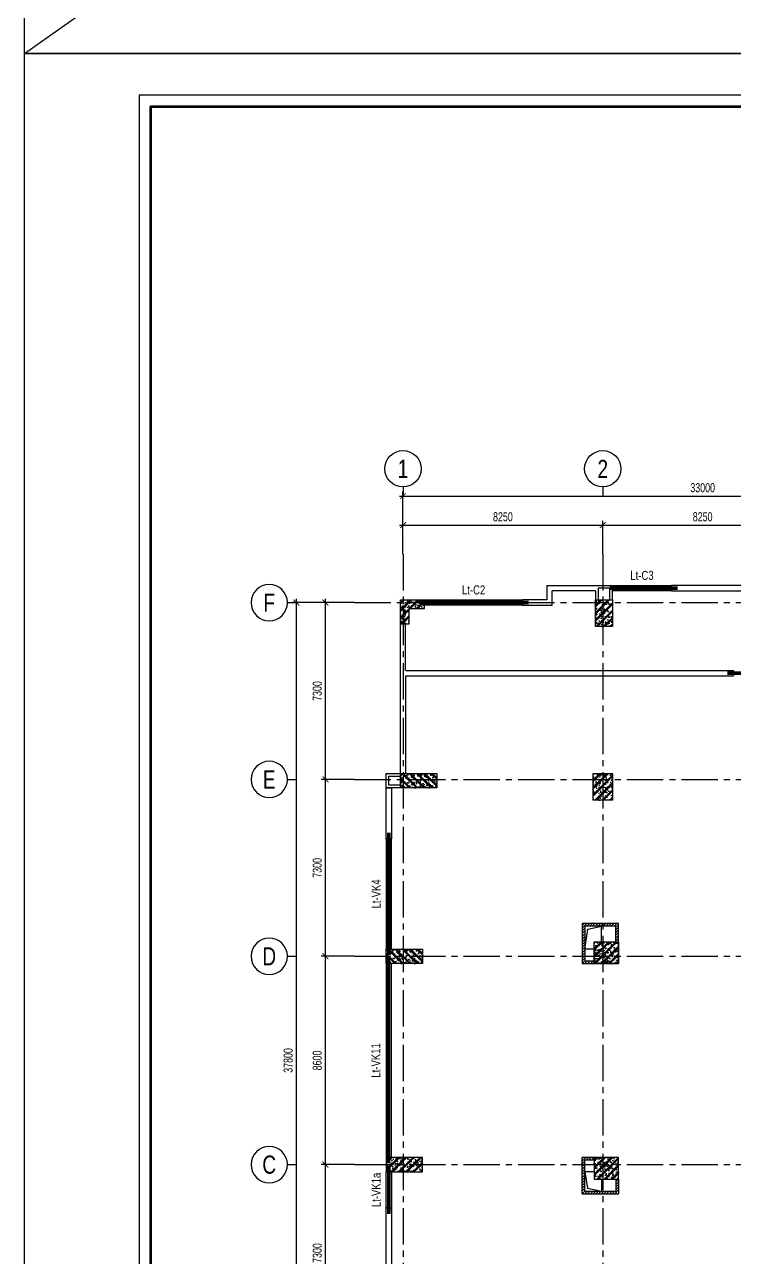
# Model space of a CAD drawing. Header units: millimetres. Extents: x 0 to 132458, y 0 to 365310.
# Drawn here: x 0 to 29309, y 222053 to 272939 of the extents above; entities that cross this region are included whole.
import ezdxf
from ezdxf.enums import TextEntityAlignment as Align

# ---------------------------------------------------------------- set-up
doc = ezdxf.new("R2010")
doc.units = ezdxf.units.MM
doc.header["$LTSCALE"] = 400
doc.header["$PDSIZE"] = -2
doc.linetypes.add('CENTER2', pattern=[1.125, 0.75, -0.125, 0.125, -0.125])
doc.layers.get('0').update_dxf_attribs({"lineweight": 5})
doc.layers.get('Defpoints').update_dxf_attribs({"color": 2})
doc.layers.add('02.CDC.DIM', color=1, linetype='Continuous', lineweight=20)
for name, color, linetype in [('CDC-KHUNGTEN', 9, 'Continuous'), ('CDC.01.AXIS', 160, 'CENTER2'), ('CDC.02.DIM', 1, 'Continuous'), ('CDC.03.BORDER', 3, 'Continuous'), ('CDC.06.TEXT', 2, 'Continuous'), ('CDC.09.COLUMN', 4, 'Continuous'), ('CDC.10.HATCH', 9, 'Continuous'), ('CDC.11.NOTE', 8, 'Continuous'), ('KCS_LANH_TO', 3, 'Continuous')]:
    doc.layers.add(name, color=color, linetype=linetype)
doc.layers.add('KCS_Plotter', color=11, linetype='Continuous', plot=False)
doc.styles.add('BIGTEXT', font='arial.ttf', dxfattribs={"width": 0.8})
doc.styles.add('KCS_SMTEXT', font='arial.ttf', dxfattribs={"width": 0.7})
doc.dimstyles.new('KCS_DIM150', dxfattribs={"dimscale": 150, "dimtxt": 2.5, "dimasz": 1.6, "dimexe": 1.2, "dimexo": 0, "dimgap": 1, "dimtad": 1, "dimdec": 0, "dimzin": 0, "dimdsep": 46, "dimtxsty": 'KCS_SMTEXT', "dimblk": 'ARCHTICK', "dimcen": 0, "dimdle": 1, "dimclrd": 256, "dimclre": 256, "dimclrt": 2, "dimadec": 0, "dimazin": 0, "dimtfac": 1, "dimtdec": 0, "dimtix": 1, "dimtmove": 2, "dimatfit": 3, "dimfxl": 1, "dimtolj": 1, "dimtzin": 0, "dimarcsym": 0})
pattern_1 = [(50, (1906.9, -372898.05), (358.63009, -31.376067), [37.5, -412.5]), (355, (1906.9, -372898.05), (-69.37567, 376.09607), [30, -330]), (100.4514, (1936.8, -372900.67), (289.25469, 344.71977), [31.870095, -350.571056]), (46.1842, (1906.9, -372798.05), (533.62052, -82.75951), [56.25, -618.75]), (96.6356, (1951.4, -372804.95), (467.33135, 487.05894), [47.80514, -525.8565]), (351.1842, (1906.9, -372798.05), (467.33097, 487.0593), [45, -495]), (21, (1956.9, -372823.05), (298.453526, -201.309445), [37.5, -412.5]), (326, (1956.9, -372823.05), (121.657666, 362.57502), [30, -330]), (71.4514, (1981.78, -372839.83), (420.111314, 161.26525), [31.870095, -350.571056]), (37.5, (1906.91, -372898.05), (6.079928, 166.446927), [0, -326, 0, -335, 0, -331.25]), (7.5, (1906.91, -372898.05), (131.534769, 197.205856), [0, -191, 0, -318.5, 0, -126.25]), (327.5, (1795.41, -372898.05), (266.911218, -11.277436), [0, -125, 0, -390, 0, -517.5]), (317.5, (1745.4, -372898.05), (291.593085, 50.05249), [0, -162.5, 0, -259, 0, -367.5]), (45, (1906.91, -372898.05), (-150.26019, 150.26019), []), (45, (1906.91, -372836.8), (-150.26019, 150.26019), [])]

# ---------------------------------------------------------------- blocks, each defined once
blk = doc.blocks.new('T2-7.95M')
at = {"layer": 'CDC.10.HATCH'}
h = blk.add_hatch(dxfattribs=at)
h.set_pattern_fill('CHAU-01', color=256, scale=50, style=0, pattern_type=2)
h.set_pattern_definition([(50, (0, 0), (358.63009, -31.376067), [37.5, -412.5]), (355, (0, 0), (-69.37567, 376.09607), [30, -330]), (100.4514, (29.9, -2.6), (289.25469, 344.71977), [31.870095, -350.571056]), (46.1842, (0, 100), (533.62052, -82.75951), [56.25, -618.75]), (96.6356, (44.47, 93.1), (467.33135, 487.05894), [47.80514, -525.8565]), (351.1842, (0, 100), (467.33097, 487.0593), [45, -495]), (21, (50, 75), (298.453526, -201.309445), [37.5, -412.5]), (326, (50, 75), (121.657666, 362.57502), [30, -330]), (71.4514, (74.87, 58.22), (420.111314, 161.26525), [31.870095, -350.571056]), (37.5, (0, 0), (6.079928, 166.446927), [0, -326, 0, -335, 0, -331.25]), (7.5, (0, 0), (131.534769, 197.205856), [0, -191, 0, -318.5, 0, -126.25]), (327.5, (-111.5, 0), (266.911218, -11.277436), [0, -125, 0, -390, 0, -517.5]), (317.5, (-161.5, 0), (291.593085, 50.05249), [0, -162.5, 0, -259, 0, -367.5]), (45, (0, 0), (-150.26019, 150.26019), []), (45, (0, 61.25), (-150.26019, 150.26019), [])])
h.paths.add_polyline_path([(1740680, -72848), (1740570, -72848), (1740570, -73738), (1740680, -73738)])
h.paths.add_polyline_path([(1741570, -72848), (1740680, -72848), (1740680, -73738), (1740920, -73738), (1740920, -73088), (1741570, -73088)])
h.paths.add_polyline_path([(1741570, -72738), (1740680, -72738), (1740680, -72848), (1741570, -72848)])
h.paths.add_polyline_path([(1740680, -72738), (1740570, -72738), (1740570, -72848), (1740680, -72848)])
h = blk.add_hatch(dxfattribs=at)
h.set_pattern_fill('CHAU-01', color=256, scale=50, style=0, pattern_type=2)
h.set_pattern_definition(pattern_1)
h.paths.add_polyline_path([(1748930, -72738), (1748630, -72738), (1748630, -72848), (1748930, -72848)])
h.paths.add_polyline_path([(1748930, -72848), (1748630, -72848), (1748630, -73838), (1748930, -73838)])
h.paths.add_polyline_path([(1749330, -72848), (1748930, -72848), (1748930, -73838), (1749330, -73838)])
h.paths.add_polyline_path([(1749330, -72738), (1748930, -72738), (1748930, -72848), (1749330, -72848)])
h = blk.add_hatch(dxfattribs=at)
h.set_pattern_fill('CHAU-01', color=256, scale=50, style=0, pattern_type=2)
h.set_pattern_definition([(310, (0, -183495.4), (358.63009, 31.376067), [37.5, -412.5]), (5, (0, -183495.4), (-69.37567, -376.09607), [30, -330]), (259.5486, (29.9, -183492.77), (289.25469, -344.71977), [31.870095, -350.571056]), (313.8158, (0, -183595.4), (533.62052, 82.75951), [56.25, -618.75]), (263.3644, (44.47, -183588.5), (467.33135, -487.05894), [47.80514, -525.8565]), (8.8158, (0, -183595.4), (467.33097, -487.0593), [45, -495]), (339, (50, -183570.4), (298.453526, 201.309445), [37.5, -412.5]), (34, (50, -183570.4), (121.657666, -362.57502), [30, -330]), (288.5486, (74.87, -183553.6), (420.111314, -161.26525), [31.870095, -350.571056]), (322.5, (0, -183495.39), (6.079928, -166.446927), [0, -326, 0, -335, 0, -331.25]), (352.5, (0, -183495.39), (131.534769, -197.205856), [0, -191, 0, -318.5, 0, -126.25]), (32.5, (-111.5, -183495.39), (266.911218, 11.277436), [0, -125, 0, -390, 0, -517.5]), (42.5, (-161.5, -183495.39), (291.593085, -50.05249), [0, -162.5, 0, -259, 0, -367.5]), (315, (0, -183495.39), (-150.26019, -150.26019), []), (315, (0, -183556.64), (-150.26019, -150.26019), [])])
h.paths.add_polyline_path([(1742070, -80498), (1740680, -80498), (1740680, -80148), (1742070, -80148)])
h.paths.add_polyline_path([(1742070, -80148), (1740680, -80148), (1740680, -79898), (1742070, -79898)])
h.paths.add_polyline_path([(1740680, -80148), (1740570, -80148), (1740570, -79898), (1740680, -79898)])
h.paths.add_polyline_path([(1740680, -80498), (1740570, -80498), (1740570, -80148), (1740680, -80148)])
h = blk.add_hatch(dxfattribs=at)
h.set_pattern_fill('CHAU-01', color=256, scale=50, style=0, pattern_type=2)
h.set_pattern_definition([(50, (1806.4, -372898.05), (358.63009, -31.376067), [37.5, -412.5]), (355, (1806.4, -372898.05), (-69.37567, 376.09607), [30, -330]), (100.4514, (1836.3, -372900.67), (289.25469, 344.71977), [31.870095, -350.571056]), (46.1842, (1806.4, -372798.05), (533.62052, -82.75951), [56.25, -618.75]), (96.6356, (1850.87, -372804.95), (467.33135, 487.05894), [47.80514, -525.8565]), (351.1842, (1806.4, -372798.05), (467.33097, 487.0593), [45, -495]), (21, (1856.4, -372823.05), (298.453526, -201.309445), [37.5, -412.5]), (326, (1856.4, -372823.05), (121.657666, 362.57502), [30, -330]), (71.4514, (1881.27, -372839.83), (420.111314, 161.26525), [31.870095, -350.571056]), (37.5, (1806.4, -372898.05), (6.079928, 166.446927), [0, -326, 0, -335, 0, -331.25]), (7.5, (1806.4, -372898.05), (131.534769, 197.205856), [0, -191, 0, -318.5, 0, -126.25]), (327.5, (1694.9, -372898.05), (266.911218, -11.277436), [0, -125, 0, -390, 0, -517.5]), (317.5, (1644.9, -372898.05), (291.593085, 50.05249), [0, -162.5, 0, -259, 0, -367.5]), (45, (1806.4, -372898.05), (-150.26019, 150.26019), []), (45, (1806.4, -372836.8), (-150.26019, 150.26019), [])])
h.paths.add_polyline_path([(1748829, -80148), (1748530, -80148), (1748530, -80998), (1748829, -80998)])
h.paths.add_polyline_path([(1748829, -79898), (1748530, -79898), (1748530, -80148), (1748829, -80148)])
h.paths.add_polyline_path([(1749330, -79898), (1748829, -79898), (1748829, -80148), (1749330, -80148)])
h.paths.add_polyline_path([(1749330, -80148), (1748829, -80148), (1748829, -80998), (1749330, -80998)])
h = blk.add_hatch(dxfattribs=at)
h.set_pattern_fill('CHAU-01', color=256, scale=50, style=0, pattern_type=2)
h.set_pattern_definition(pattern_1)
h.paths.add_polyline_path([(1748930, -87448), (1748580, -87448), (1748580, -86848), (1748930, -86848)])
h.paths.add_polyline_path([(1748930, -87748), (1748580, -87748), (1748580, -87448), (1748930, -87448)])
h.paths.add_polyline_path([(1749580, -87748), (1748930, -87748), (1748930, -87448), (1749580, -87448)])
h.paths.add_polyline_path([(1749580, -87448), (1748930, -87448), (1748930, -86848), (1749580, -86848)])
h = blk.add_hatch(dxfattribs=at)
h.set_pattern_fill('CHAU-01', color=256, scale=50, style=0, pattern_type=2)
h.set_pattern_definition([(310, (-590.04, -190745.43), (358.63009, 31.376067), [37.5, -412.5]), (5, (-590.04, -190745.43), (-69.37567, -376.09607), [30, -330]), (259.5486, (-560.16, -190742.8), (289.25469, -344.71977), [31.870095, -350.571056]), (313.8158, (-590.04, -190845.43), (533.62052, 82.75951), [56.25, -618.75]), (263.3644, (-545.57, -190838.53), (467.33135, -487.05894), [47.80514, -525.8565]), (8.8158, (-590.04, -190845.43), (467.33097, -487.0593), [45, -495]), (339, (-540.04, -190820.43), (298.453526, 201.309445), [37.5, -412.5]), (34, (-540.04, -190820.43), (121.657666, -362.57502), [30, -330]), (288.5486, (-515.17, -190803.65), (420.111314, -161.26525), [31.870095, -350.571056]), (322.5, (-590.04, -190745.43), (6.079928, -166.446927), [0, -326, 0, -335, 0, -331.25]), (352.5, (-590.04, -190745.43), (131.534769, -197.205856), [0, -191, 0, -318.5, 0, -126.25]), (32.5, (-701.54, -190745.43), (266.911218, 11.277436), [0, -125, 0, -390, 0, -517.5]), (42.5, (-751.54, -190745.43), (291.593085, -50.05249), [0, -162.5, 0, -259, 0, -367.5]), (315, (-590.04, -190745.43), (-150.26019, -150.26019), []), (315, (-590.04, -190806.68), (-150.26019, -150.26019), [])])
h.paths.add_polyline_path([(1741480, -87748), (1740090, -87748), (1740090, -87398), (1741480, -87398)])
h.paths.add_polyline_path([(1741480, -87398), (1740090, -87398), (1740090, -87148), (1741480, -87148)])
h.paths.add_polyline_path([(1740090, -87398), (1739980, -87398), (1739980, -87148), (1740090, -87148)])
h.paths.add_polyline_path([(1740090, -87748), (1739980, -87748), (1739980, -87398), (1740090, -87398)])
h = blk.add_hatch(dxfattribs=at)
h.set_pattern_fill('CHAU-01', color=256, scale=50, style=0, pattern_type=2)
h.set_pattern_definition([(50, (-590.04, 7250.04), (358.63009, -31.376067), [37.5, -412.5]), (355, (-590.04, 7250.04), (-69.37567, 376.09607), [30, -330]), (100.4514, (-560.16, 7247.43), (289.25469, 344.71977), [31.870095, -350.571056]), (46.1842, (-590.04, 7350.04), (533.62052, -82.75951), [56.25, -618.75]), (96.6356, (-545.57, 7343.14), (467.33135, 487.05894), [47.80514, -525.8565]), (351.1842, (-590.04, 7350.04), (467.33097, 487.0593), [45, -495]), (21, (-540.04, 7325.04), (298.453526, -201.309445), [37.5, -412.5]), (326, (-540.04, 7325.04), (121.657666, 362.57502), [30, -330]), (71.4514, (-515.17, 7308.27), (420.111314, 161.26525), [31.870095, -350.571056]), (37.5, (-590.04, 7250.04), (6.079928, 166.446927), [0, -326, 0, -335, 0, -331.25]), (7.5, (-590.04, 7250.04), (131.534769, 197.205856), [0, -191, 0, -318.5, 0, -126.25]), (327.5, (-701.54, 7250.04), (266.911218, -11.277436), [0, -125, 0, -390, 0, -517.5]), (317.5, (-751.54, 7250.04), (291.593085, 50.05249), [0, -162.5, 0, -259, 0, -367.5]), (45, (-590.04, 7250.04), (-150.26019, 150.26019), []), (45, (-590.04, 7311.3), (-150.26019, 150.26019), [])])
h.paths.add_polyline_path([(1741480, -95748), (1740090, -95748), (1740090, -96098), (1741480, -96098)])
h.paths.add_polyline_path([(1741480, -96098), (1740090, -96098), (1740090, -96348), (1741480, -96348)])
h.paths.add_polyline_path([(1740090, -96098), (1739980, -96098), (1739980, -96348), (1740090, -96348)])
h.paths.add_polyline_path([(1740090, -95748), (1739980, -95748), (1739980, -96098), (1740090, -96098)])
h = blk.add_hatch(dxfattribs=at)
h.set_pattern_fill('CHAU-01', color=256, scale=50, style=0, pattern_type=2)
h.set_pattern_definition(pattern_1)
h.paths.add_polyline_path([(1748930, -96048), (1748580, -96048), (1748580, -96648), (1748930, -96648)])
h.paths.add_polyline_path([(1748930, -95748), (1748580, -95748), (1748580, -96048), (1748930, -96048)])
h.paths.add_polyline_path([(1749580, -95748), (1748930, -95748), (1748930, -96048), (1749580, -96048)])
h.paths.add_polyline_path([(1749580, -96048), (1748930, -96048), (1748930, -96648), (1749580, -96648)])
at = {"layer": 'CDC.09.COLUMN', "ltscale": 2000}
for p, q in [((1740570, -73738), (1740570, -72738)), ((1740570, -72738), (1741570, -72738)), ((1741570, -73088), (1741570, -72738)), ((1740920, -73088), (1740920, -73738)), ((1740920, -73088), (1741570, -73088)), ((1740920, -73738), (1740570, -73738))]:
    blk.add_line(p, q, dxfattribs=at)
for points in [[(1749330, -72738), (1749330, -73838), (1748630, -73838), (1748630, -72738)], [(1742070, -80498), (1740570, -80498), (1740570, -79898), (1742070, -79898)], [(1749330, -79898), (1749330, -80998), (1748530, -80998), (1748530, -79898)], [(1749580, -87748), (1748580, -87748), (1748580, -86848), (1749580, -86848)], [(1741480, -87748), (1739980, -87748), (1739980, -87148), (1741480, -87148)], [(1741480, -95748), (1739980, -95748), (1739980, -96348), (1741480, -96348)], [(1749580, -95748), (1748580, -95748), (1748580, -96648), (1749580, -96648)]]:
    blk.add_lwpolyline(points, close=True, dxfattribs=at)
blk = doc.blocks.new('_ArchTick')
at = {"color": 0, "linetype": 'ByBlock', "const_width": 0.15}
blk.add_lwpolyline([(-0.5, -0.5), (0.5, 0.5)], dxfattribs=at)
blk = doc.blocks.new('*D108')
at = {"layer": 'CDC.02.DIM', "lineweight": -2, "ltscale": 10, "transparency": 16777216}
for p, q in [((15475, 253481), (48775, 253481)), ((15625, 251081), (15625, 253661)), ((48625, 251081), (48625, 253661))]:
    blk.add_line(p, q, dxfattribs=at)
at = {"layer": 'Defpoints', "color": 0, "ltscale": 10, "transparency": 16777216}
for p in [(48625, 253481), (15625, 251081), (48625, 251081)]:
    blk.add_point(p, dxfattribs=at)
at = {"layer": 'CDC.02.DIM', "lineweight": -2, "ltscale": 10, "transparency": 16777216, "xscale": 240, "yscale": 240, "zscale": 240, "rotation": 180}
blk.add_blockref('_ArchTick', (15625, 253481), dxfattribs=at)
at = {"layer": 'CDC.02.DIM', "lineweight": -2, "ltscale": 10, "transparency": 16777216, "xscale": 240, "yscale": 240, "zscale": 240}
blk.add_blockref('_ArchTick', (48625, 253481), dxfattribs=at)
at = {"layer": 'CDC.02.DIM', "color": 2, "ltscale": 10, "transparency": 16777216, "insert": (28000, 253822), "char_height": 375, "attachment_point": 5, "style": 'KCS_SMTEXT'}
blk.add_mtext('\\A1;33000', dxfattribs=at)
blk = doc.blocks.new('*D111')
at = {"layer": 'CDC.02.DIM', "lineweight": -2, "ltscale": 10, "transparency": 16777216}
for p, q in [((15625, 251081), (15625, 252461)), ((23875, 251081), (23875, 252461)), ((15475, 252281), (24025, 252281))]:
    blk.add_line(p, q, dxfattribs=at)
at = {"layer": 'Defpoints', "color": 0, "ltscale": 10, "transparency": 16777216}
for p in [(23875, 252281), (15625, 251081), (23875, 251081)]:
    blk.add_point(p, dxfattribs=at)
at = {"layer": 'CDC.02.DIM', "lineweight": -2, "ltscale": 10, "transparency": 16777216, "xscale": 240, "yscale": 240, "zscale": 240, "rotation": 180}
blk.add_blockref('_ArchTick', (15625, 252281), dxfattribs=at)
at = {"layer": 'CDC.02.DIM', "lineweight": -2, "ltscale": 10, "transparency": 16777216, "xscale": 240, "yscale": 240, "zscale": 240}
blk.add_blockref('_ArchTick', (23875, 252281), dxfattribs=at)
at = {"layer": 'CDC.02.DIM', "color": 2, "ltscale": 10, "transparency": 16777216, "insert": (19750, 252622), "char_height": 375, "attachment_point": 5, "style": 'KCS_SMTEXT'}
blk.add_mtext('\\A1;8250', dxfattribs=at)
blk = doc.blocks.new('*D112')
at = {"layer": 'CDC.02.DIM', "lineweight": -2, "ltscale": 10, "transparency": 16777216}
for p, q in [((23875, 251081), (23875, 252461)), ((32125, 251081), (32125, 252461)), ((23725, 252281), (32275, 252281))]:
    blk.add_line(p, q, dxfattribs=at)
at = {"layer": 'Defpoints', "color": 0, "ltscale": 10, "transparency": 16777216}
for p in [(32125, 252281), (23875, 251081), (32125, 251081)]:
    blk.add_point(p, dxfattribs=at)
at = {"layer": 'CDC.02.DIM', "lineweight": -2, "ltscale": 10, "transparency": 16777216, "xscale": 240, "yscale": 240, "zscale": 240, "rotation": 180}
blk.add_blockref('_ArchTick', (23875, 252281), dxfattribs=at)
at = {"layer": 'CDC.02.DIM', "lineweight": -2, "ltscale": 10, "transparency": 16777216, "xscale": 240, "yscale": 240, "zscale": 240}
blk.add_blockref('_ArchTick', (32125, 252281), dxfattribs=at)
at = {"layer": 'CDC.02.DIM', "color": 2, "ltscale": 10, "transparency": 16777216, "insert": (28000, 252622), "char_height": 375, "attachment_point": 5, "style": 'KCS_SMTEXT'}
blk.add_mtext('\\A1;8250', dxfattribs=at)
blk = doc.blocks.new('_Axis name')
at = {"layer": 'CDC.02.DIM'}
blk.add_line((0, 2.5), (0, 0), dxfattribs=at)
blk.add_circle((0, 7.5), 5, dxfattribs=at)
at = {"layer": 'CDC.02.DIM', "style": 'BIGTEXT', "width": 0.75}
blk.add_attdef('.', text='', height=5, dxfattribs=at).set_placement((0, 7.5), align=Align.MIDDLE)
blk = doc.blocks.new('*D123')
at = {"layer": 'CDC.02.DIM', "lineweight": -2, "ltscale": 10, "transparency": 16777216}
for p, q in [((12425, 218431), (12425, 226031)), ((13625, 225881), (12245, 225881)), ((13625, 218581), (12245, 218581))]:
    blk.add_line(p, q, dxfattribs=at)
at = {"layer": 'Defpoints', "color": 0, "ltscale": 10, "transparency": 16777216}
for p in [(12425, 225881), (13625, 225881), (13625, 218581)]:
    blk.add_point(p, dxfattribs=at)
at = {"layer": 'CDC.02.DIM', "lineweight": -2, "ltscale": 10, "transparency": 16777216, "xscale": 240, "yscale": 240, "zscale": 240}
for p, rotation in [((12425, 225881), 90), ((12425, 218581), 270)]:
    blk.add_blockref('_ArchTick', p, dxfattribs=dict(at, rotation=rotation))
at = {"layer": 'CDC.02.DIM', "color": 2, "ltscale": 10, "transparency": 16777216, "insert": (12084, 222231), "char_height": 375, "attachment_point": 5, "rotation": 90, "style": 'KCS_SMTEXT'}
blk.add_mtext('\\A1;7300', dxfattribs=at)
blk = doc.blocks.new('*D124')
at = {"layer": 'CDC.02.DIM', "lineweight": -2, "ltscale": 10, "transparency": 16777216}
for p, q in [((12425, 225731), (12425, 234631)), ((13625, 234481), (12245, 234481)), ((13625, 225881), (12245, 225881))]:
    blk.add_line(p, q, dxfattribs=at)
at = {"layer": 'Defpoints', "color": 0, "ltscale": 10, "transparency": 16777216}
for p in [(12425, 234481), (13625, 234481), (13625, 225881)]:
    blk.add_point(p, dxfattribs=at)
at = {"layer": 'CDC.02.DIM', "lineweight": -2, "ltscale": 10, "transparency": 16777216, "xscale": 240, "yscale": 240, "zscale": 240}
for p, rotation in [((12425, 234481), 90), ((12425, 225881), 270)]:
    blk.add_blockref('_ArchTick', p, dxfattribs=dict(at, rotation=rotation))
at = {"layer": 'CDC.02.DIM', "color": 2, "ltscale": 10, "transparency": 16777216, "insert": (12084, 230181), "char_height": 375, "attachment_point": 5, "rotation": 90, "style": 'KCS_SMTEXT'}
blk.add_mtext('\\A1;8600', dxfattribs=at)
blk = doc.blocks.new('*D125')
at = {"layer": 'CDC.02.DIM', "lineweight": -2, "ltscale": 10, "transparency": 16777216}
for p, q in [((13625, 241781), (12245, 241781)), ((12425, 234331), (12425, 241931)), ((13625, 234481), (12245, 234481))]:
    blk.add_line(p, q, dxfattribs=at)
at = {"layer": 'Defpoints', "color": 0, "ltscale": 10, "transparency": 16777216}
for p in [(12425, 241781), (13625, 241781), (13625, 234481)]:
    blk.add_point(p, dxfattribs=at)
at = {"layer": 'CDC.02.DIM', "lineweight": -2, "ltscale": 10, "transparency": 16777216, "xscale": 240, "yscale": 240, "zscale": 240}
for p, rotation in [((12425, 241781), 90), ((12425, 234481), 270)]:
    blk.add_blockref('_ArchTick', p, dxfattribs=dict(at, rotation=rotation))
at = {"layer": 'CDC.02.DIM', "color": 2, "ltscale": 10, "transparency": 16777216, "insert": (12084, 238131), "char_height": 375, "attachment_point": 5, "rotation": 90, "style": 'KCS_SMTEXT'}
blk.add_mtext('\\A1;7300', dxfattribs=at)
blk = doc.blocks.new('*D126')
at = {"layer": 'CDC.02.DIM', "lineweight": -2, "ltscale": 10, "transparency": 16777216}
for p, q in [((13625, 249081), (12245, 249081)), ((12425, 241631), (12425, 249231)), ((13625, 241781), (12245, 241781))]:
    blk.add_line(p, q, dxfattribs=at)
at = {"layer": 'Defpoints', "color": 0, "ltscale": 10, "transparency": 16777216}
for p in [(12425, 249081), (13625, 249081), (13625, 241781)]:
    blk.add_point(p, dxfattribs=at)
at = {"layer": 'CDC.02.DIM', "lineweight": -2, "ltscale": 10, "transparency": 16777216, "xscale": 240, "yscale": 240, "zscale": 240}
for p, rotation in [((12425, 249081), 90), ((12425, 241781), 270)]:
    blk.add_blockref('_ArchTick', p, dxfattribs=dict(at, rotation=rotation))
at = {"layer": 'CDC.02.DIM', "color": 2, "ltscale": 10, "transparency": 16777216, "insert": (12084, 245431), "char_height": 375, "attachment_point": 5, "rotation": 90, "style": 'KCS_SMTEXT'}
blk.add_mtext('\\A1;7300', dxfattribs=at)
blk = doc.blocks.new('*D127')
at = {"layer": 'CDC.02.DIM', "lineweight": -2, "ltscale": 10, "transparency": 16777216}
for p, q in [((13625, 249081), (11045, 249081)), ((11225, 211131), (11225, 249231)), ((13625, 211281), (11045, 211281))]:
    blk.add_line(p, q, dxfattribs=at)
at = {"layer": 'Defpoints', "color": 0, "ltscale": 10, "transparency": 16777216}
for p in [(11225, 249081), (13625, 249081), (13625, 211281)]:
    blk.add_point(p, dxfattribs=at)
at = {"layer": 'CDC.02.DIM', "lineweight": -2, "ltscale": 10, "transparency": 16777216, "xscale": 240, "yscale": 240, "zscale": 240}
for p, rotation in [((11225, 249081), 90), ((11225, 211281), 270)]:
    blk.add_blockref('_ArchTick', p, dxfattribs=dict(at, rotation=rotation))
at = {"layer": 'CDC.02.DIM', "color": 2, "ltscale": 10, "transparency": 16777216, "insert": (10884, 230181), "char_height": 375, "attachment_point": 5, "rotation": 90, "style": 'KCS_SMTEXT'}
blk.add_mtext('\\A1;37800', dxfattribs=at)
blk = doc.blocks.new('Khung tên chuẩn')
at = {"layer": 'CDC-KHUNGTEN', "color": 8}
blk.add_lwpolyline([(75096, 1100), (83000, 1100), (83000, 58300), (3000, 58300), (3000, 1100), (75096, 1100)], dxfattribs=at)
at = {"layer": 'CDC-KHUNGTEN', "color": 255, "lineweight": 60}
blk.add_lwpolyline([(74900, 1400), (74900, 58000), (3300, 58000), (3300, 1400), (74900, 1400)], close=True, dxfattribs=at)
at = {"layer": 'Defpoints', "color": 1, "ltscale": 0.2}
blk.add_lwpolyline([(0, 0), (0, 59400), (84100, 59400), (84100, 0), (0, 0)], close=True, dxfattribs=at)

msp = doc.modelspace()

# ---------------------------------------------------------------- hatches: boundary and pattern name
at = {"layer": 'CDC.10.HATCH', "ltscale": 10}
h = msp.add_hatch(dxfattribs=at)
h.set_pattern_fill('ANSI31', color=256, scale=25, style=0)
h.set_pattern_definition([(45, (23025.04, 234180.92), (-56.1266, 56.1266), [])])
h.paths.add_polyline_path([(24525.1, 235830.9), (23025, 235830.9), (23025, 234180.9), (23525.1, 234180.9), (23525.1, 234290.9), (23135, 234290.9), (23135, 235720.9), (24415.1, 235720.9), (24415.1, 235080.9), (24525.1, 235080.9)])
h = msp.add_hatch(dxfattribs=at)
h.set_pattern_fill('ANSI31', color=256, scale=25, style=0)
h.set_pattern_definition([(45, (23025.05, 224680.86), (-56.1266, 56.1266), [])])
h.paths.add_polyline_path([(24525.1, 225280.9), (24415.1, 225280.9), (24415.1, 224790.9), (23135.1, 224790.9), (23135.1, 226070.9), (23525.1, 226070.9), (23525.1, 226180.9), (23025.1, 226180.9), (23025.1, 224680.9), (24525.1, 224680.9)])

# ---------------------------------------------------------------- linework, layer by layer
at = {"layer": 'CDC.01.AXIS', "ltscale": 5}
for p, q in [((15625.1, 251080.9), (15625.1, 206780.9)), ((23875.1, 251080.9), (23875.1, 206780.9)), ((13625.1, 249080.9), (107625.4, 249080.9)), ((13625.1, 241780.9), (107625.4, 241780.9)), ((13625.1, 234480.9), (107625.4, 234480.9)), ((13625.1, 225880.9), (107625.4, 225880.9))]:
    msp.add_line(p, q, dxfattribs=at)
at = {"layer": 'CDC.03.BORDER', "ltscale": 10}
for p, q in [((21565.2, 249791), (24275.4, 249790.4)), ((21565.2, 249791), (21565.2, 249190.9)), ((23575.4, 249570.6), (21785.2, 249570.9)), ((21785.2, 248970.9), (21785.2, 249570.9)), ((23575.4, 249570.6), (23575.4, 249190.6)), ((24165.4, 249680.6), (23685.4, 249680.6)), ((23685.4, 249680.6), (23685.4, 249190.6)), ((24165.4, 249190.6), (24165.4, 249680.6)), ((24275.4, 249190.6), (24275.4, 249790.4)), ((26715.3, 249680.9), (24275.4, 249680.9)), ((16515.4, 249080.9), (20565.4, 249080.9)), ((21565.2, 249190.9), (20565.4, 249190.9)), ((20565.4, 249190.9), (20565.4, 248970.9)), ((20565.4, 248970.9), (21785.2, 248970.9)), ((15515.1, 242030.9), (15515.1, 248190.6)), ((15735.1, 248190.6), (15515.1, 248190.6)), ((15735, 246281.2), (15735.1, 248190.6)), ((15735.1, 246061.2), (15735.1, 242030.9)), ((15735.2, 246281.2), (29274.9, 246281.2)), ((15735.2, 246061.2), (29274.9, 246061.2)), ((29274.9, 246281.2), (29274.9, 246061.2)), ((23825.1, 235080.9), (23825.1, 235720.9)), ((23525.1, 234780.9), (23135, 234780.9)), ((14925.1, 234180.9), (14925.1, 234180.9)), ((15145.1, 234180.9), (14925.1, 234180.9)), ((14925.1, 234180.9), (14925.1, 234180.9)), ((15145.1, 234180.9), (14925.1, 234180.9)), ((23025.1, 224680.9), (23025.1, 226180.9)), ((23525.1, 226180.9), (23025.1, 226180.9)), ((23135.1, 224790.9), (23135.1, 226070.9)), ((23525.1, 226070.9), (23135.1, 226070.9)), ((23525.1, 225580.9), (23135.1, 225580.9)), ((23825.1, 225280.9), (23825.1, 224790.9)), ((24415.1, 225280.9), (24415.1, 224790.9)), ((24525.1, 225280.9), (24525.1, 224680.9)), ((23025.1, 224680.9), (24525.1, 224680.9)), ((23135.1, 224790.9), (24415.1, 224790.9))]:
    msp.add_line(p, q, dxfattribs=at)
for points in [[(27655.1, 249570.9), (30335.1, 249570.9), (30335.1, 248970.9), (30555.1, 248970.9), (30555.1, 249790.9), (26715.3, 249790.9), (26715.3, 249570.9), (27655.1, 249570.9)], [(24415.1, 235080.9), (24415.1, 235720.9), (23135, 235720.9), (23135, 234290.9), (23525.1, 234290.9)], [(14925, 224090.9), (15145, 224090.9), (15145, 224090.9), (15145.1, 224090.9), (15145.1, 221460.8), (15145.1, 221460.8), (15145.1, 221460.8), (14925.1, 221460.8), (14925.1, 221680.8), (14925.1, 221680.8), (14925.1, 223920.9), (14925, 223920.9), (14925, 224090.9), (15145, 224090.9)], [(14925.1, 224090.9), (15145.1, 224090.9), (15145, 224090.9), (15145, 224090.9), (15145, 221460.8), (15145.1, 221460.8), (15145.1, 221460.8), (14925.1, 221460.8), (14925.1, 221680.8), (14925, 221680.8), (14925, 223920.9), (14925, 223920.9), (14925.1, 224090.9), (15145.1, 224090.9)]]:
    msp.add_lwpolyline(points, dxfattribs=at)
for points in [[(15515.1, 241430.9), (14925.1, 241430.9), (14925.1, 242030.9), (15515.1, 242030.9)], [(15515.1, 241540.9), (15035.1, 241540.9), (15035.1, 241920.9), (15515.1, 241920.9)], [(15145.1, 239330.9), (14925.1, 239330.9), (14925.1, 241430.9), (15145.1, 241430.9)], [(24525.1, 234180.9), (24525.1, 235830.9), (23025, 235830.9), (23025, 234180.9)]]:
    msp.add_lwpolyline(points, close=True, dxfattribs=at)
at = {"layer": 'CDC.10.HATCH', "ltscale": 10}
for points in [[(23135, 234780.9), (23258.5, 235600.2), (23825.1, 235720.9)], [(23135.1, 225580.9), (23237.5, 224915.9), (23825.1, 224790.9)]]:
    msp.add_lwpolyline(points, dxfattribs=at)
at = {"layer": 'CDC.11.NOTE'}
for points in [[(26715.3, 249570.9), (24275.4, 249570.6), (24275.4, 249790.6), (26715.3, 249790.9)], [(20565.4, 248970.9), (16515.4, 248970.9), (16515.4, 249190.9), (20565.4, 249190.9)], [(15145.1, 234780.9), (15145.1, 239330.9), (14925.1, 239330.9), (14925.1, 234780.9)], [(15145.1, 234780.9), (15145.1, 239330.9), (14925.1, 239330.9), (14925.1, 234780.9)], [(15012.1, 239270.9), (15012.1, 239330.9), (15072.1, 239330.9), (15072.1, 239270.9)], [(15012.1, 234780.9), (15012.1, 234840.9), (15072.1, 234840.9), (15072.1, 234780.9)], [(15012.1, 234780.9), (15012.1, 234840.9), (15072.1, 234840.9), (15072.1, 234780.9)], [(14925.1, 234180.9), (14925.1, 226180.9), (15145.1, 226180.9), (15145.1, 234180.9)], [(14925.1, 234180.9), (14925.1, 226180.9), (15145.1, 226180.9), (15145.1, 234180.9)], [(15058, 234180.9), (15058, 234120.9), (14998, 234120.9), (14998, 234180.9)], [(15058, 234180.9), (15058, 234120.9), (14998, 234120.9), (14998, 234180.9)], [(15058, 226240.9), (15058, 226180.9), (14998, 226180.9), (14998, 226240.9)], [(15058, 226240.9), (15058, 226180.9), (14998, 226180.9), (14998, 226240.9)], [(15145, 225580.9), (15145, 224090.9), (14925, 224090.9), (14925, 225580.9)], [(15145, 225580.9), (15145, 224090.9), (14925.1, 224090.9), (14925, 225580.9)], [(15012.1, 225520.9), (15012.1, 225580.9), (15072.1, 225580.9), (15072.1, 225520.9)], [(15012.1, 225520.9), (15012.1, 225580.9), (15072.1, 225580.9), (15072.1, 225520.9)], [(15012.1, 224090.9), (15012.1, 224150.9), (15072.1, 224150.9), (15072.1, 224090.9)], [(15012.1, 224090.9), (15012.1, 224150.9), (15072.1, 224150.9), (15072.1, 224090.9)]]:
    msp.add_lwpolyline(points, close=True, dxfattribs=at)
for points in [[(15025.1, 239330.9), (15025.1, 239330.9)], [(15025.1, 234840.9), (15025.1, 239270.9)], [(15025.1, 234840.9), (15025.1, 239270.9)], [(15055.1, 239330.9), (15055.1, 239330.9)], [(15055.1, 234840.9), (15055.1, 239270.9)], [(15055.1, 234840.9), (15055.1, 239270.9)], [(15015.1, 234120.9), (15015.1, 226240.9)], [(15015.1, 234120.9), (15015.1, 226240.9)], [(15045.1, 234120.9), (15045.1, 226240.9)], [(15045.1, 234120.9), (15045.1, 226240.9)], [(15025, 225580.9), (15025, 225580.9)], [(15025, 225580.9), (15025, 225580.9)], [(15025, 224150.9), (15025, 225520.9)], [(15025.1, 224150.9), (15025, 225520.9)], [(15055, 225580.9), (15055, 225580.9)], [(15055, 225580.9), (15055, 225580.9)], [(15055, 224150.9), (15055, 225520.9)], [(15055.1, 224150.9), (15055, 225520.9)]]:
    msp.add_lwpolyline(points, dxfattribs=at)
at = {"layer": 'KCS_LANH_TO', "color": 2, "linetype": 'ByBlock', "ltscale": 10, "const_width": 150}
for points in [[(24165.4, 249680.6), (26965.3, 249680.6)], [(16265.4, 249080.9), (20815.4, 249080.9)], [(29025.3, 246167.5), (31125.3, 246167.5)], [(15042.1, 234530.9), (15042.1, 239580.9)], [(15042.1, 223840.9), (15042.1, 225830.9)]]:
    msp.add_lwpolyline(points, dxfattribs=at)
at = {"layer": 'KCS_LANH_TO', "ltscale": 10, "const_width": 150}
msp.add_lwpolyline([(15028, 225931.9), (15028, 234430.9)], dxfattribs=at)
at = {"layer": 'KCS_Plotter', "linetype": 'ByBlock', "ltscale": 10}
msp.add_line((0, 271755), (132457.5, 365310), dxfattribs=at)

# ---------------------------------------------------------------- block references
at = {"xscale": 1.575000000011642, "yscale": 1.575000000011642, "zscale": 1.575000000011642}
for p in [(0, 271755), (0, 178200)]:
    msp.add_blockref('Khung tên chuẩn', p, dxfattribs=at)
msp.add_blockref('T2-7.95M', (-1725054.6, 321928.6))
at = {"layer": '02.CDC.DIM', "xscale": 150, "yscale": 150, "zscale": 150}
for p, values in [((15625.1, 253480.9), {'.': '1'}), ((23875.1, 253480.9), {'.': '2'})]:
    msp.add_blockref('_Axis name', p, dxfattribs=at).add_auto_attribs(values)
at = {"layer": '02.CDC.DIM'}
ref = msp.add_blockref('_Axis name', (11225.1, 249080.9), dxfattribs=dict(at, xscale=-150, yscale=150, zscale=150, rotation=90))
ref.add_attrib('.', 'F', dxfattribs={"layer": 'CDC.02.DIM', "height": 750, "style": 'BIGTEXT', "width": 0.75}).set_placement((10100.1, 249080.9), align=Align.MIDDLE)
ref = msp.add_blockref('_Axis name', (11225.1, 241780.9), dxfattribs=dict(at, xscale=-150, yscale=150, zscale=150, rotation=90))
ref.add_attrib('.', 'E', dxfattribs={"layer": 'CDC.02.DIM', "height": 750, "style": 'BIGTEXT', "width": 0.75}).set_placement((10100.1, 241780.9), align=Align.MIDDLE)
ref = msp.add_blockref('_Axis name', (11225.1, 234480.9), dxfattribs=dict(at, xscale=-150, yscale=150, zscale=150, rotation=90))
ref.add_attrib('.', 'D', dxfattribs={"layer": 'CDC.02.DIM', "height": 750, "style": 'BIGTEXT', "width": 0.75}).set_placement((10100.1, 234480.9), align=Align.MIDDLE)
ref = msp.add_blockref('_Axis name', (11225.1, 225880.9), dxfattribs=dict(at, xscale=-150, yscale=150, zscale=150, rotation=90))
ref.add_attrib('.', 'C', dxfattribs={"layer": 'CDC.02.DIM', "height": 750, "style": 'BIGTEXT', "width": 0.75}).set_placement((10100.1, 225880.9), align=Align.MIDDLE)

# ---------------------------------------------------------------- texts
at = {"layer": 'CDC.06.TEXT', "ltscale": 10, "style": 'KCS_SMTEXT', "width": 0.75}
for s, p in [('Lt-C3', (25495.3, 250018.1)), ('Lt-C2', (18540.4, 249418.4))]:
    msp.add_text(s, height=375, dxfattribs=at).set_placement(p, align=Align.CENTER)
for s, p in [('Lt-VK4', (14704.6, 237055.9)), ('Lt-VK11', (14690.5, 230181.4)), ('Lt-VK1a', (14704.6, 224835.9))]:
    msp.add_text(s, height=375, rotation=90, dxfattribs=at).set_placement(p, align=Align.CENTER)

# ---------------------------------------------------------------- dimensions: what is measured, and where the dimension line sits
at = {"layer": 'CDC.02.DIM', "ltscale": 10}
dim = msp.add_linear_dim(base=(48625.1, 253480.9), p1=(15625.1, 251080.9), p2=(48625.1, 251080.9), dimstyle='KCS_DIM150', dxfattribs=at)
dim.commit()
dim.dimension.update_dxf_attribs({"geometry": '*D108', "text_midpoint": (28000.1, 253822.5), "dimtype": 160})
for base, p1, p2, picture, middle in [((23875.1, 252280.9), (15625.1, 251080.9), (23875.1, 251080.9), '*D111', (19750.1, 252622.3)), ((32125.1, 252280.9), (23875.1, 251080.9), (32125.1, 251080.9), '*D112', (28000.1, 252622.3))]:
    dim = msp.add_linear_dim(base=base, p1=p1, p2=p2, dimstyle='KCS_DIM150', dxfattribs=at)
    dim.commit()
    dim.dimension.update_dxf_attribs({"geometry": picture, "text_midpoint": middle})
for base, p1, p2, picture, middle in [((11225.1, 249080.9), (13625.1, 211280.9), (13625.1, 249080.9), '*D127', (10883.5, 230180.9)), ((12425.1, 249080.9), (13625.1, 241780.9), (13625.1, 249080.9), '*D126', (12083.5, 245430.9)), ((12425.1, 241780.9), (13625.1, 234480.9), (13625.1, 241780.9), '*D125', (12083.5, 238130.9)), ((12425.1, 234480.9), (13625.1, 225880.9), (13625.1, 234480.9), '*D124', (12083.6, 230180.9)), ((12425.1, 225880.9), (13625.1, 218580.9), (13625.1, 225880.9), '*D123', (12083.5, 222230.9))]:
    dim = msp.add_linear_dim(base=base, p1=p1, p2=p2, angle=90, dimstyle='KCS_DIM150', dxfattribs=at)
    dim.commit()
    dim.dimension.update_dxf_attribs({"geometry": picture, "text_midpoint": middle})

doc.saveas('drawing.dxf')
